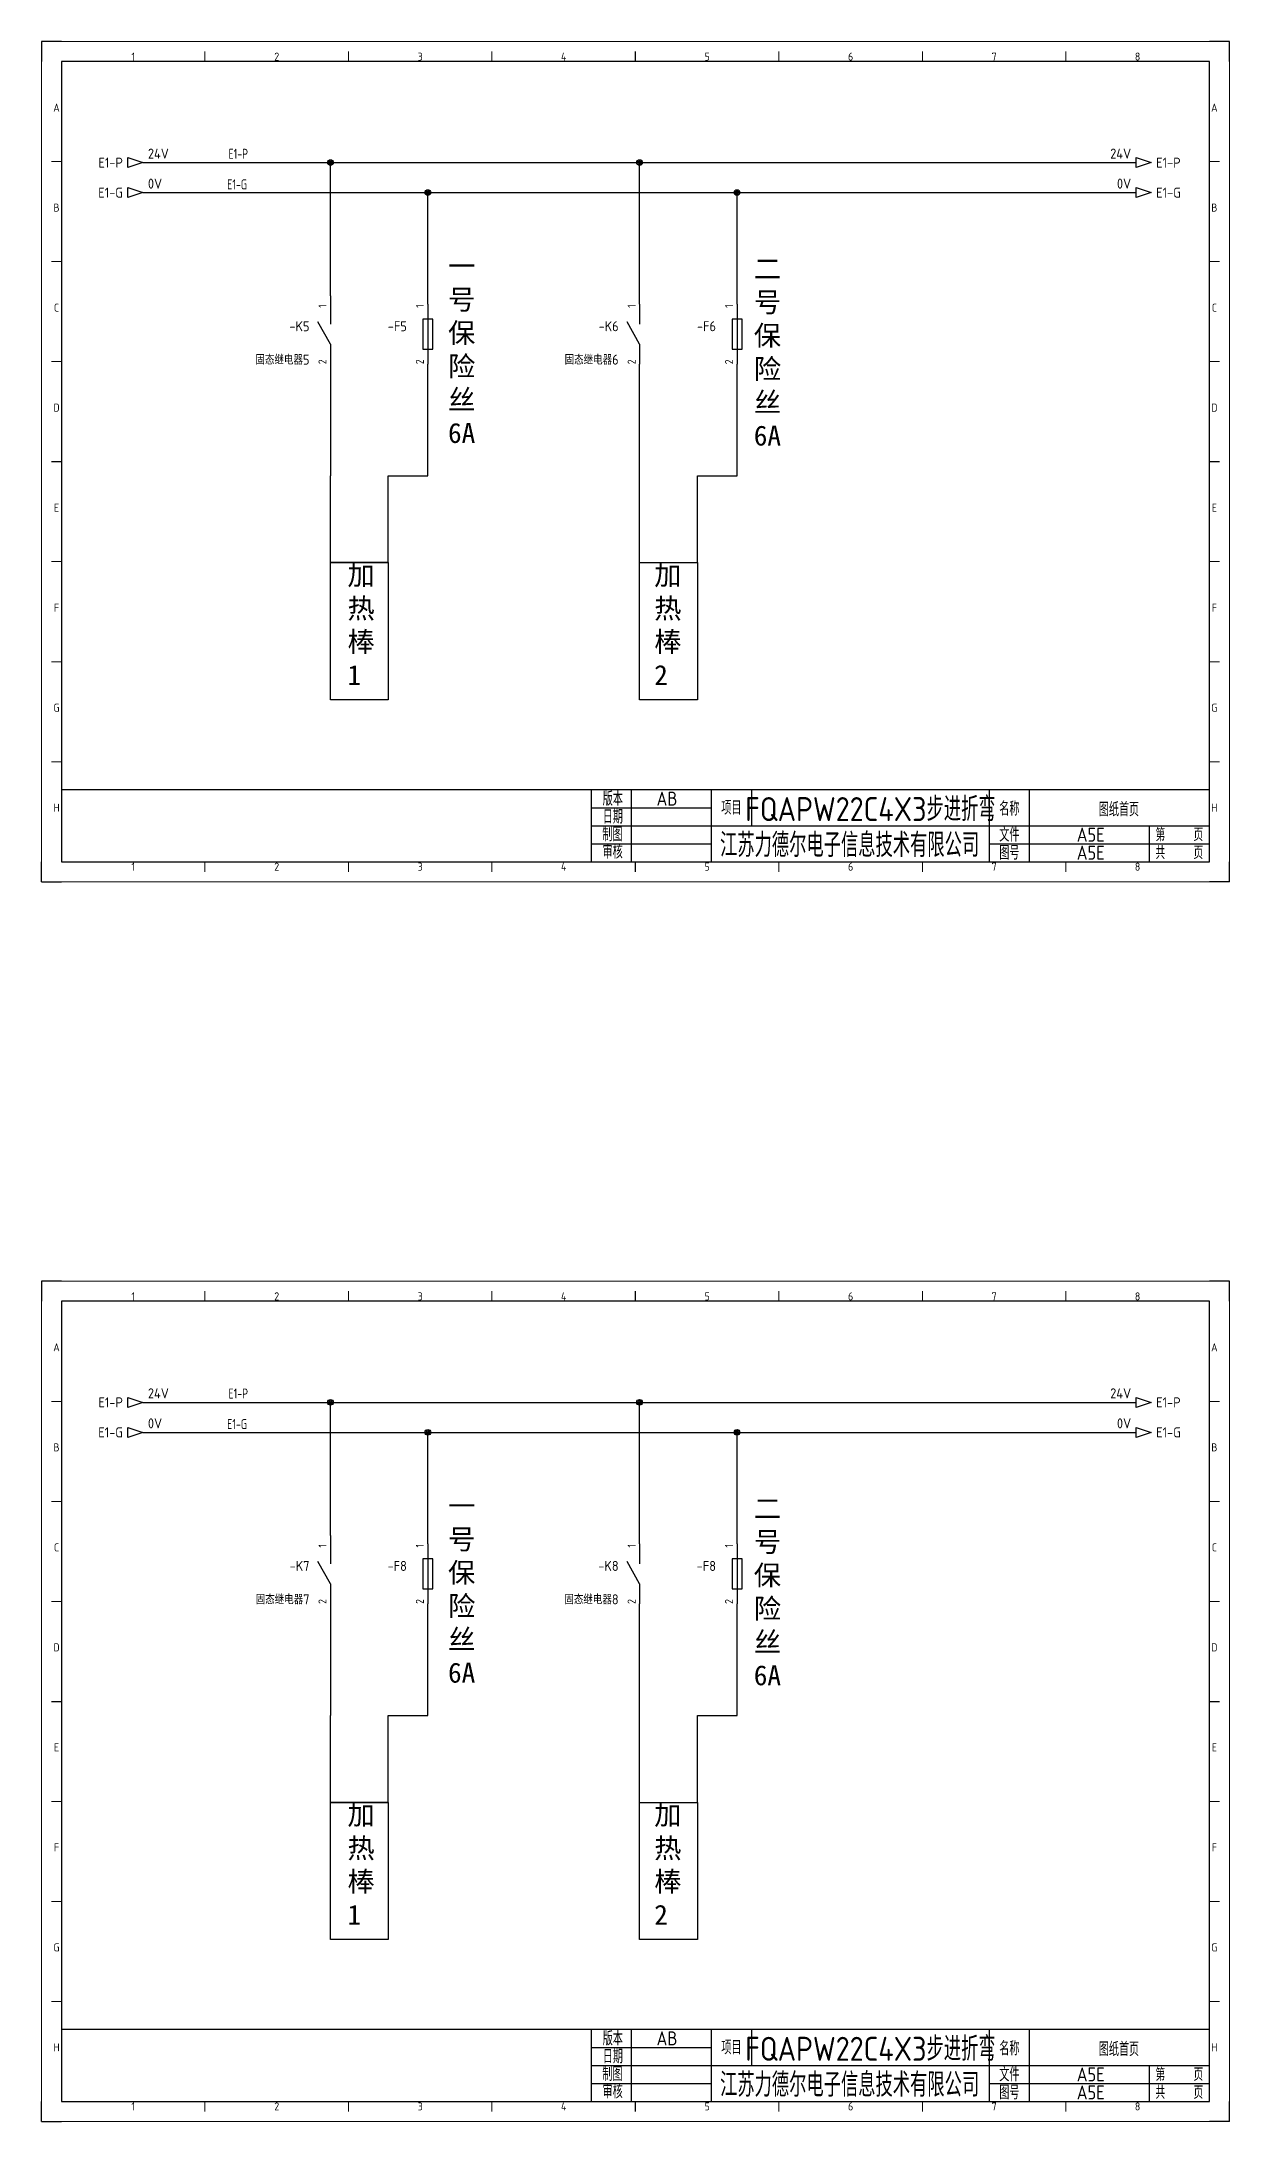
# Model space of a CAD drawing. Header units: millimetres. Extents: x -1494 to 5708, y 2764 to 5210.
# Drawn here: x 2266 to 2860, y 2764 to 3804 of the extents above; entities that cross this region are included whole.
import ezdxf
from ezdxf.enums import TextEntityAlignment as Align

# ---------------------------------------------------------------- set-up
doc = ezdxf.new("R2010")
doc.units = ezdxf.units.MM
for name, color, linetype in [('AE_BOR', 1, 'Continuous'), ('DESCCHILD', 20, 'Continuous'), ('SYMS', 7, 'Continuous'), ('TAGS', 51, 'Continuous'), ('TERMS', 123, 'Continuous'), ('WIRENO', 70, 'Continuous'), ('WIREREF', 61, 'Continuous'), ('WIREREF_DEST', 61, 'Continuous'), ('XREF', 7, 'Continuous'), ('图框_标题栏属性', 1, 'Continuous'), ('图框_标题栏文字', 6, 'Continuous')]:
    doc.layers.add(name, color=color, linetype=linetype)
doc.styles.add('ACGBTS', font='ISOCP.SHX')
doc.styles.get("Standard").update_dxf_attribs({"font": 'arial.ttf'})
doc.styles.add('WD_IEC', font='ISOCP2.shx', dxfattribs={"height": 4, "bigfont": 'gbcbig.shx'})
doc.styles.add('工程字', font='gbenor.shx', dxfattribs={"bigfont": 'gbcbig.shx'})

# ---------------------------------------------------------------- blocks, each defined once
blk = doc.blocks.new('HA1D3')
blk.add_lwpolyline([(0, 0), (-3.75, -1.25), (-3.75, 1.25)], close=True)
at = {"style": 'WD_IEC'}
blk.add_attdef('XREF', text='', height=2.5, dxfattribs=at).set_placement((-5, 0), align=Align.MIDDLE_RIGHT)
at = {"style": 'WD_IEC', "flags": 1}
blk.add_attdef('SIGCODE', text='', height=1, dxfattribs=at).set_placement((-2.5, 1.8), align=Align.RIGHT)
at = {"style": 'WD_IEC'}
for tag, p, height, flags in [('X1TERM01', (0, 0), 0.32, 1), ('WIRENO', (1.25, 1), 2.5, 8)]:
    blk.add_attdef(tag, p, '', height=height, dxfattribs=dict(at, flags=flags))
blk.add_attdef('DESC1', text='', height=2.5, dxfattribs=at).set_placement((1.25, -1), align=Align.TOP_LEFT)
blk = doc.blocks.new('HA1S1')
blk.add_lwpolyline([(0, 1.25), (3.75, 0), (0, -1.25)], close=True)
at = {"style": 'WD_IEC'}
for tag, height, flags, p in [('WIRENO', 2.5, 8, (-1.25, 1)), ('SIGCODE', 1, 1, (5, 1.8))]:
    blk.add_attdef(tag, text='', height=height, dxfattribs=dict(at, flags=flags)).set_placement(p, align=Align.RIGHT)
at = {"style": 'WD_IEC', "flags": 1}
blk.add_attdef('X4TERM01', (0, 0), '', height=0.32, dxfattribs=at)
at = {"style": 'WD_IEC'}
blk.add_attdef('XREF', text='', height=2.5, dxfattribs=at).set_placement((5, 0), align=Align.MIDDLE_LEFT)
blk.add_attdef('DESC1', text='', height=2.5, dxfattribs=at).set_placement((-1.25, -1), align=Align.TOP_RIGHT)
blk = doc.blocks.new('WD_WNH')
at = {"linetype": 'Continuous', "style": 'WD_IEC', "width": 0.8}
blk.add_attdef('WIRENO', text='', height=2.5, dxfattribs=at).set_placement((0, 0.75), align=Align.CENTER)
at = {"style": 'WD_IEC', "flags": 1}
for tag, p in [('W08USER', (0, 0.375)), ('W04USER', (0, 0.875)), ('W05USER', (0, 0.75)), ('W09USER', (0, 0.25)), ('W03USER', (0, 1)), ('W06USER', (0, 0.625)), ('W07USER', (0, 0.5)), ('W02USER', (0, 1.125)), ('W01USER', (0, 1.25)), ('W10USER', (0, 0.125))]:
    blk.add_attdef(tag, text='', height=0.08, dxfattribs=at).set_placement(p, align=Align.CENTER)
blk = doc.blocks.new('WDDOT')
for radius in [0.72, 0.449, 0.223]:
    blk.add_circle((0, 0), radius)
blk = doc.blocks.new('Border')
for p, q in [((584, 410), (10, 410)), ((10, 410), (10, 10)), ((584, 10), (584, 410)), ((10, 10), (584, 10))]:
    blk.add_line(p, q)
at = {"layer": 'AE_BOR', "color": 1, "lineweight": 30}
for p, q in [((10, 420), (0, 420)), ((0, 420), (0, 410)), ((594, 420), (584, 420)), ((594, 410), (594, 420)), ((297, 410), (297, 415)), ((5, 210), (10, 210)), ((584, 210), (589, 210)), ((0, 0), (0, 10)), ((0, 0), (10, 0)), ((297, 5), (297, 10)), ((594, 0), (584, 0)), ((594, 0), (594, 10))]:
    blk.add_line(p, q, dxfattribs=at)
at = {"layer": 'AE_BOR', "color": 1, "lineweight": 15}
for p, q in [((0, 420), (594, 420)), ((0, 0), (0, 420)), ((594, 420), (594, 0)), ((81.75, 410), (81.75, 415)), ((153.5, 410), (153.5, 415)), ((225.25, 410), (225.25, 415)), ((368.75, 410), (368.75, 415)), ((440.5, 410), (440.5, 415)), ((512.25, 410), (512.25, 415)), ((10, 360), (5, 360)), ((589, 360), (584, 360)), ((10, 310), (5, 310)), ((589, 310), (584, 310)), ((10, 260), (5, 260)), ((589, 260), (584, 260)), ((10, 160), (5, 160)), ((589, 160), (584, 160)), ((10, 110), (5, 110)), ((589, 110), (584, 110)), ((10, 60), (5, 60)), ((589, 60), (584, 60)), ((594, 0), (0, 0)), ((81.75, 5), (81.75, 10)), ((153.5, 5), (153.5, 10)), ((225.25, 5), (225.25, 10)), ((368.75, 5), (368.75, 10)), ((440.5, 5), (440.5, 10)), ((512.25, 5), (512.25, 10))]:
    blk.add_line(p, q, dxfattribs=at)
at = {"layer": 'AE_BOR', "color": 1, "lineweight": 15, "style": 'ACGBTS'}
for s, p in [('1', (45.875, 412.5)), ('2', (117.625, 412.5)), ('3', (189.375, 412.5)), ('4', (261.125, 412.5)), ('5', (332.875, 412.5)), ('6', (404.625, 412.5)), ('7', (476.375, 412.5)), ('8', (548.125, 412.5)), ('A', (7.5, 387)), ('A', (586.5, 387)), ('B', (7.5, 337)), ('B', (586.5, 337)), ('C', (7.5, 287)), ('C', (586.5, 287)), ('D', (7.5, 237)), ('D', (586.5, 237)), ('E', (7.5, 187)), ('E', (586.5, 187)), ('F', (7.5, 137)), ('F', (586.5, 137)), ('G', (7.5, 87)), ('G', (586.5, 87)), ('H', (7.5, 37)), ('H', (586.5, 37)), ('1', (45.875, 7.5)), ('2', (117.625, 7.5)), ('3', (189.375, 7.5)), ('4', (261.125, 7.5)), ('5', (332.875, 7.5)), ('6', (404.625, 7.5)), ('7', (476.375, 7.5)), ('8', (548.125, 7.5))]:
    blk.add_text(s, height=4, dxfattribs=at).set_placement(p, align=Align.MIDDLE)
blk = doc.blocks.new('TITLE3')
for p, q in [((-309, 0), (-309, 36)), ((-289, 0), (-289, 36)), ((-249, 0), (-249, 36)), ((-249, 0), (-249, 36)), ((-249, 0), (-249, 36)), ((-229, 36), (-229, 27)), ((-110, 0), (-110, 36)), ((-90, 0), (-90, 36)), ((-309, 27), (-249, 27)), ((-229, 27), (-229, 18)), ((-309, 18), (-248, 18)), ((-249, 18), (0, 18)), ((-30, 0), (-30, 18)), ((-309, 9), (-249, 9)), ((-289, 4.2), (-289, 4.2)), ((-289, 4.2), (-289, 4.2)), ((-110, 9), (0, 9))]:
    blk.add_line(p, q)
blk.add_lwpolyline([(-309, 36), (-574, 36), (-574, 0), (-309, 0)], close=True)
blk.add_lwpolyline([(-309, 0), (0, 0), (0, 36), (-309, 36)])
at = {"layer": '图框_标题栏属性', "style": '工程字'}
for tag, height, p in [('版本', 7, (-271.2, 31.5)), ('项目', 12, (-169.5, 27)), ('日期', 7, (-271.2, 22.5)), ('名称', 7, (-45.2, 26.5)), ('制图', 7, (-271.3, 13.7)), ('公司名称', 12, (-179.9, 9)), ('文件', 7, (-59.3, 13.5)), ('页数', 7, (-15, 13.5)), ('审核', 7, (-270.7, 4.7)), ('图号', 7, (-59.3, 4.5)), ('总数', 7, (-15, 4.5))]:
    blk.add_attdef(tag, text='', height=height, dxfattribs=at).set_placement(p, align=Align.MIDDLE)
at = {"layer": '图框_标题栏文字', "style": '工程字'}
for s, height, p in [('版本', 7, (-298.3, 31.5)), ('日期', 7, (-298.3, 22.5)), ('项目', 7, (-239, 27)), ('名称', 7, (-100, 26.5)), ('制图', 7, (-298.5, 13.7)), ('文件', 7, (-100, 13.5)), ('第    页', 6.5, (-15, 13.5)), ('审核', 7, (-298.4, 5)), ('图号', 7, (-100, 4.5)), ('共    页', 6.5, (-15, 4.5))]:
    blk.add_text(s, height=height, dxfattribs=at).set_placement(p, align=Align.MIDDLE_CENTER)
blk = doc.blocks.new('VFU1')
blk.add_line((0, 7.5), (0, -7.5))
blk.add_lwpolyline([(-1.25, 3.75), (-1.25, -3.75), (1.25, -3.75), (1.25, 3.75)], close=True)
at = {"style": 'WD_IEC'}
for tag, p in [('INST', (-5.25, 7.75)), ('LOC', (-5.25, 4.25)), ('TAG1', (-5.25, 0.75)), ('RATING1', (-5.25, -3.75)), ('DESC1', (-5.25, -11.6)), ('XREF', (-5.25, -7.75)), ('DESC2', (-5.25, -15.1)), ('DESC3', (-5.25, -18.6))]:
    blk.add_attdef(tag, text='', height=2.5, dxfattribs=at).set_placement(p, align=Align.RIGHT)
blk.add_attdef('TERM01', text='', height=2, rotation=90, dxfattribs=at).set_placement((-1, 7.5), align=Align.RIGHT)
at = {"style": 'WD_IEC', "flags": 1}
for tag, p, height in [('X2TERM01', (0, 7.5), 0.32), ('MFG', (2.75, 6.5), 1.5), ('CAT', (2.75, 4), 1.5), ('X4LINK', (-1.25, 0), 0.32), ('X1LINK', (1.25, 0), 0.32), ('ASSYCODE', (2.25, -4), 1), ('FAMILY', (2.25, -5.5), 1), ('X8TERM02', (0, -7.5), 0.32), ('CATDESC', (2.25, -7), 1)]:
    blk.add_attdef(tag, p, '', height=height, dxfattribs=at)
at = {"style": 'WD_IEC'}
blk.add_attdef('TERM02', (-1, -7.5), '', height=2, rotation=90, dxfattribs=at)
blk = doc.blocks.new('VCR21')
for p, q in [((0, 7.5), (0, 2.5)), ((0, -2.5), (-3.125, 3.125)), ((0, -2.5), (0, -7.5))]:
    blk.add_line(p, q)
at = {"style": 'WD_IEC'}
for tag, p in [('INST', (-5.25, 7.75)), ('LOC', (-5.25, 4.25)), ('TAG2', (-5.25, 0.75)), ('DESC1', (-5.25, -7.6)), ('XREF', (-5.25, -3.75)), ('DESC2', (-5.25, -11.1)), ('DESC3', (-5.25, -14.6))]:
    blk.add_attdef(tag, text='', height=2.5, dxfattribs=at).set_placement(p, align=Align.RIGHT)
blk.add_attdef('TERM01', text='', height=2, rotation=90, dxfattribs=at).set_placement((-1, 7.5), align=Align.RIGHT)
at = {"style": 'WD_IEC', "flags": 1}
for tag, p, height in [('X2TERM01', (0, 7.5), 0.32), ('X4LINK', (-2, 0), 0.32), ('X1LINK', (-0.5, 0), 0.32), ('CONTACT', (4, -3.5), 1), ('FAMILY', (4, -5), 1), ('COMMON', (5.25, -4.75), 1), ('X8TERM02', (0, -7.5), 0.32)]:
    blk.add_attdef(tag, p, '', height=height, dxfattribs=at)
at = {"style": 'WD_IEC'}
blk.add_attdef('TERM02', (-1, -7.5), '', height=2, rotation=90, dxfattribs=at)

msp = doc.modelspace()

# ---------------------------------------------------------------- linework, layer by layer
at = {"layer": 'Defpoints', "linetype": 'ByBlock'}
for p, q in [((2410.1, 3677), (2410.1, 3672.8)), ((2410.1, 3642.8), (2410.1, 3587)), ((2410.1, 3057.2), (2410.1, 3053)), ((2410.1, 3023), (2410.1, 2967.2))]:
    msp.add_line(p, q, dxfattribs=at)
at = {"layer": 'XREF'}
for p, q in [((2316.3, 3743.6), (2813, 3743.6)), ((2316.3, 3728.6), (2813, 3728.6)), ((2316.3, 3123.8), (2813, 3123.8)), ((2316.3, 3108.8), (2813, 3108.8))]:
    msp.add_line(p, q, dxfattribs=at)
at = {"layer": 'XREF', "linetype": 'ByBlock'}
for p, q in [((2410.1, 3677), (2410.1, 3743.6)), ((2564.7, 3677), (2564.7, 3743.6)), ((2458.8, 3672.8), (2458.8, 3728.6)), ((2613.4, 3672.8), (2613.4, 3728.6)), ((2564.7, 3672.8), (2564.7, 3677)), ((2458.8, 3587), (2458.8, 3642.8)), ((2564.7, 3587), (2564.7, 3642.8)), ((2613.4, 3587), (2613.4, 3642.8)), ((2410.1, 3543.6), (2410.1, 3587)), ((2439, 3543.6), (2439, 3587)), ((2439, 3587), (2458.8, 3587)), ((2564.7, 3543.6), (2564.7, 3587)), ((2593.6, 3543.6), (2593.6, 3587)), ((2593.6, 3587), (2613.4, 3587)), ((2410.1, 3057.2), (2410.1, 3123.8)), ((2564.7, 3057.2), (2564.7, 3123.8)), ((2458.8, 3053), (2458.8, 3108.8)), ((2613.4, 3053), (2613.4, 3108.8)), ((2564.7, 3053), (2564.7, 3057.2)), ((2458.8, 2967.2), (2458.8, 3023)), ((2564.7, 2967.2), (2564.7, 3023)), ((2613.4, 2967.2), (2613.4, 3023)), ((2410.1, 2923.8), (2410.1, 2967.2)), ((2439, 2923.8), (2439, 2967.2)), ((2439, 2967.2), (2458.8, 2967.2)), ((2564.7, 2923.8), (2564.7, 2967.2)), ((2593.6, 2923.8), (2593.6, 2967.2)), ((2593.6, 2967.2), (2613.4, 2967.2))]:
    msp.add_line(p, q, dxfattribs=at)
for points in [[(2410.1, 3543.6), (2439, 3543.6), (2439, 3543.6), (2410.1, 3543.6)], [(2410.1, 3543.6), (2439, 3543.6), (2439, 3543.6), (2410.1, 3543.6)], [(2410.1, 3543.6), (2439, 3543.6), (2439, 3475), (2410.1, 3475)], [(2564.7, 3543.6), (2593.6, 3543.6), (2593.6, 3475), (2564.7, 3475)], [(2410.1, 2923.8), (2439, 2923.8), (2439, 2923.8), (2410.1, 2923.8)], [(2410.1, 2923.8), (2439, 2923.8), (2439, 2923.8), (2410.1, 2923.8)], [(2410.1, 2923.8), (2439, 2923.8), (2439, 2855.2), (2410.1, 2855.2)], [(2564.7, 2923.8), (2593.6, 2923.8), (2593.6, 2855.2), (2564.7, 2855.2)]]:
    msp.add_lwpolyline(points, close=True, dxfattribs=at)

# ---------------------------------------------------------------- block references
at = {"layer": 'SYMS', "linetype": 'ByBlock'}
ref = msp.add_blockref('VCR21', (2410.1, 3657.8), dxfattribs=dict(at, xscale=2, yscale=2, zscale=2))
ref.add_attrib('TERM02', '2', (2408.1, 3642.8), dxfattribs={"layer": 'TERMS', "height": 4, "rotation": 90, "style": 'WD_IEC'})
ref.add_attrib('TERM01', '1', dxfattribs={"layer": 'TERMS', "height": 4, "rotation": 90, "style": 'WD_IEC'}).set_placement((2408.1, 3672.8), align=Align.RIGHT)
ref.add_attrib('DESC1', '固态继电器5', dxfattribs={"layer": 'DESCCHILD', "height": 5, "style": 'WD_IEC'}).set_placement((2399.6, 3642.6), align=Align.RIGHT)
ref.add_attrib('TAG2', '-K5', dxfattribs={"layer": 'TAGS', "height": 5, "style": 'WD_IEC'}).set_placement((2399.6, 3659.3), align=Align.RIGHT)
ref = msp.add_blockref('VFU1', (2458.8, 3657.8), dxfattribs=dict(at, xscale=2, yscale=2, zscale=2))
ref.add_attrib('TERM02', '2', (2456.8, 3642.8), dxfattribs={"layer": 'TERMS', "height": 4, "rotation": 90, "style": 'WD_IEC'})
ref.add_attrib('TERM01', '1', dxfattribs={"layer": 'TERMS', "height": 4, "rotation": 90, "style": 'WD_IEC'}).set_placement((2456.8, 3672.8), align=Align.RIGHT)
ref.add_attrib('TAG1', '-F5', dxfattribs={"layer": 'TAGS', "height": 5, "style": 'WD_IEC'}).set_placement((2448.3, 3659.3), align=Align.RIGHT)
ref = msp.add_blockref('VCR21', (2564.7, 3657.8), dxfattribs=dict(at, xscale=2, yscale=2, zscale=2))
ref.add_attrib('TERM02', '2', (2562.7, 3642.8), dxfattribs={"layer": 'TERMS', "height": 4, "rotation": 90, "style": 'WD_IEC'})
ref.add_attrib('TERM01', '1', dxfattribs={"layer": 'TERMS', "height": 4, "rotation": 90, "style": 'WD_IEC'}).set_placement((2562.7, 3672.8), align=Align.RIGHT)
ref.add_attrib('DESC1', '固态继电器6', dxfattribs={"layer": 'DESCCHILD', "height": 5, "style": 'WD_IEC'}).set_placement((2554.2, 3642.6), align=Align.RIGHT)
ref.add_attrib('TAG2', '-K6', dxfattribs={"layer": 'TAGS', "height": 5, "style": 'WD_IEC'}).set_placement((2554.2, 3659.3), align=Align.RIGHT)
ref = msp.add_blockref('VFU1', (2613.4, 3657.8), dxfattribs=dict(at, xscale=2, yscale=2, zscale=2))
ref.add_attrib('TERM02', '2', (2611.4, 3642.8), dxfattribs={"layer": 'TERMS', "height": 4, "rotation": 90, "style": 'WD_IEC'})
ref.add_attrib('TERM01', '1', dxfattribs={"layer": 'TERMS', "height": 4, "rotation": 90, "style": 'WD_IEC'}).set_placement((2611.4, 3672.8), align=Align.RIGHT)
ref.add_attrib('TAG1', '-F6', dxfattribs={"layer": 'TAGS', "height": 5, "style": 'WD_IEC'}).set_placement((2602.9, 3659.3), align=Align.RIGHT)
ref = msp.add_blockref('VCR21', (2410.1, 3038), dxfattribs=dict(at, xscale=2, yscale=2, zscale=2))
ref.add_attrib('TERM02', '2', (2408.1, 3023), dxfattribs={"layer": 'TERMS', "height": 4, "rotation": 90, "style": 'WD_IEC'})
ref.add_attrib('TERM01', '1', dxfattribs={"layer": 'TERMS', "height": 4, "rotation": 90, "style": 'WD_IEC'}).set_placement((2408.1, 3053), align=Align.RIGHT)
ref.add_attrib('DESC1', '固态继电器7', dxfattribs={"layer": 'DESCCHILD', "height": 5, "style": 'WD_IEC'}).set_placement((2399.6, 3022.8), align=Align.RIGHT)
ref.add_attrib('TAG2', '-K7', dxfattribs={"layer": 'TAGS', "height": 5, "style": 'WD_IEC'}).set_placement((2399.6, 3039.5), align=Align.RIGHT)
ref = msp.add_blockref('VFU1', (2458.8, 3038), dxfattribs=dict(at, xscale=2, yscale=2, zscale=2))
ref.add_attrib('TERM02', '2', (2456.8, 3023), dxfattribs={"layer": 'TERMS', "height": 4, "rotation": 90, "style": 'WD_IEC'})
ref.add_attrib('TERM01', '1', dxfattribs={"layer": 'TERMS', "height": 4, "rotation": 90, "style": 'WD_IEC'}).set_placement((2456.8, 3053), align=Align.RIGHT)
ref.add_attrib('TAG1', '-F8', dxfattribs={"layer": 'TAGS', "height": 5, "style": 'WD_IEC'}).set_placement((2448.3, 3039.5), align=Align.RIGHT)
ref = msp.add_blockref('VCR21', (2564.7, 3038), dxfattribs=dict(at, xscale=2, yscale=2, zscale=2))
ref.add_attrib('TERM02', '2', (2562.7, 3023), dxfattribs={"layer": 'TERMS', "height": 4, "rotation": 90, "style": 'WD_IEC'})
ref.add_attrib('TERM01', '1', dxfattribs={"layer": 'TERMS', "height": 4, "rotation": 90, "style": 'WD_IEC'}).set_placement((2562.7, 3053), align=Align.RIGHT)
ref.add_attrib('DESC1', '固态继电器8', dxfattribs={"layer": 'DESCCHILD', "height": 5, "style": 'WD_IEC'}).set_placement((2554.2, 3022.8), align=Align.RIGHT)
ref.add_attrib('TAG2', '-K8', dxfattribs={"layer": 'TAGS', "height": 5, "style": 'WD_IEC'}).set_placement((2554.2, 3039.5), align=Align.RIGHT)
ref = msp.add_blockref('VFU1', (2613.4, 3038), dxfattribs=dict(at, xscale=2, yscale=2, zscale=2))
ref.add_attrib('TERM02', '2', (2611.4, 3023), dxfattribs={"layer": 'TERMS', "height": 4, "rotation": 90, "style": 'WD_IEC'})
ref.add_attrib('TERM01', '1', dxfattribs={"layer": 'TERMS', "height": 4, "rotation": 90, "style": 'WD_IEC'}).set_placement((2611.4, 3053), align=Align.RIGHT)
ref.add_attrib('TAG1', '-F8', dxfattribs={"layer": 'TAGS', "height": 5, "style": 'WD_IEC'}).set_placement((2602.9, 3039.5), align=Align.RIGHT)
at = {"layer": 'XREF'}
for p in [(2265.6, 3384.1), (2265.6, 2764.3)]:
    msp.add_blockref('Border', p, dxfattribs=at)
ref = msp.add_blockref('HA1D3', (2316.3, 3743.6), dxfattribs=dict(at, xscale=2, yscale=2, zscale=2))
ref.add_attrib('XREF', 'E1-P', dxfattribs={"height": 5, "style": 'WD_IEC'}).set_placement((2306.3, 3743.6), align=Align.MIDDLE_RIGHT)
ref.add_attrib('WIRENO', '24V', (2318.8, 3745.6), dxfattribs={"layer": 'WIREREF_DEST', "height": 5, "style": 'WD_IEC', "flags": 8})
ref = msp.add_blockref('WD_WNH', (2362.8, 3732.3), dxfattribs=dict(at, xscale=2, yscale=2, zscale=2))
ref.add_attrib('WIRENO', 'E1-P', dxfattribs={"layer": 'WIRENO', "linetype": 'Continuous', "height": 5, "style": 'WD_IEC', "width": 0.8}).set_placement((2364, 3745.5), align=Align.CENTER)
at = {"layer": 'XREF', "linetype": 'ByBlock', "xscale": 2, "yscale": 2, "zscale": 2}
for p in [(2410.1, 3743.6), (2564.7, 3743.6), (2458.8, 3728.6), (2613.4, 3728.6), (2410.1, 3123.8), (2564.7, 3123.8), (2458.8, 3108.8), (2613.4, 3108.8)]:
    msp.add_blockref('WDDOT', p, dxfattribs=at)
at = {"layer": 'XREF'}
ref = msp.add_blockref('HA1S1', (2813, 3743.6), dxfattribs=dict(at, xscale=2, yscale=2, zscale=2))
ref.add_attrib('XREF', 'E1-P', dxfattribs={"height": 5, "style": 'WD_IEC'}).set_placement((2823, 3743.6), align=Align.MIDDLE_LEFT)
ref.add_attrib('WIRENO', '24V', dxfattribs={"layer": 'WIREREF', "height": 5, "style": 'WD_IEC', "flags": 8}).set_placement((2810.5, 3745.6), align=Align.RIGHT)
ref = msp.add_blockref('HA1D3', (2316.3, 3728.6), dxfattribs=dict(at, xscale=2, yscale=2, zscale=2))
ref.add_attrib('XREF', 'E1-G', dxfattribs={"height": 5, "style": 'WD_IEC'}).set_placement((2306.3, 3728.6), align=Align.MIDDLE_RIGHT)
ref.add_attrib('WIRENO', '0V', (2318.8, 3730.6), dxfattribs={"layer": 'WIREREF_DEST', "height": 5, "style": 'WD_IEC', "flags": 8})
ref = msp.add_blockref('WD_WNH', (2362.2, 3713.2), dxfattribs=dict(at, xscale=2, yscale=2, zscale=2))
ref.add_attrib('WIRENO', 'E1-G', dxfattribs={"layer": 'WIRENO', "linetype": 'Continuous', "height": 5, "style": 'WD_IEC', "width": 0.8}).set_placement((2363.4, 3730.2), align=Align.CENTER)
ref = msp.add_blockref('HA1S1', (2813, 3728.6), dxfattribs=dict(at, xscale=2, yscale=2, zscale=2))
ref.add_attrib('XREF', 'E1-G', dxfattribs={"height": 5, "style": 'WD_IEC'}).set_placement((2823, 3728.6), align=Align.MIDDLE_LEFT)
ref.add_attrib('WIRENO', '0V', dxfattribs={"layer": 'WIREREF', "height": 5, "style": 'WD_IEC', "flags": 8}).set_placement((2810.5, 3730.6), align=Align.RIGHT)
for p in [(2849.6, 3394.1), (2849.6, 2774.3)]:
    msp.add_blockref('TITLE3', p, dxfattribs=at).add_auto_attribs({'文件': 'A5E', '图号': 'A5E', '名称': '图纸首页', '公司名称': '江苏力德尔电子信息技术有限公司', '项目': 'FQAPW22C4X3步进折弯', '版本': 'AB'})
ref = msp.add_blockref('HA1D3', (2316.3, 3123.8), dxfattribs=dict(at, xscale=2, yscale=2, zscale=2))
ref.add_attrib('XREF', 'E1-P', dxfattribs={"height": 5, "style": 'WD_IEC'}).set_placement((2306.3, 3123.8), align=Align.MIDDLE_RIGHT)
ref.add_attrib('WIRENO', '24V', (2318.8, 3125.8), dxfattribs={"layer": 'WIREREF_DEST', "height": 5, "style": 'WD_IEC', "flags": 8})
ref = msp.add_blockref('WD_WNH', (2362.8, 3112.5), dxfattribs=dict(at, xscale=2, yscale=2, zscale=2))
ref.add_attrib('WIRENO', 'E1-P', dxfattribs={"layer": 'WIRENO', "linetype": 'Continuous', "height": 5, "style": 'WD_IEC', "width": 0.8}).set_placement((2364, 3125.7), align=Align.CENTER)
ref = msp.add_blockref('HA1S1', (2813, 3123.8), dxfattribs=dict(at, xscale=2, yscale=2, zscale=2))
ref.add_attrib('XREF', 'E1-P', dxfattribs={"height": 5, "style": 'WD_IEC'}).set_placement((2823, 3123.8), align=Align.MIDDLE_LEFT)
ref.add_attrib('WIRENO', '24V', dxfattribs={"layer": 'WIREREF', "height": 5, "style": 'WD_IEC', "flags": 8}).set_placement((2810.5, 3125.8), align=Align.RIGHT)
ref = msp.add_blockref('HA1D3', (2316.3, 3108.8), dxfattribs=dict(at, xscale=2, yscale=2, zscale=2))
ref.add_attrib('XREF', 'E1-G', dxfattribs={"height": 5, "style": 'WD_IEC'}).set_placement((2306.3, 3108.8), align=Align.MIDDLE_RIGHT)
ref.add_attrib('WIRENO', '0V', (2318.8, 3110.8), dxfattribs={"layer": 'WIREREF_DEST', "height": 5, "style": 'WD_IEC', "flags": 8})
ref = msp.add_blockref('WD_WNH', (2362.2, 3093.4), dxfattribs=dict(at, xscale=2, yscale=2, zscale=2))
ref.add_attrib('WIRENO', 'E1-G', dxfattribs={"layer": 'WIRENO', "linetype": 'Continuous', "height": 5, "style": 'WD_IEC', "width": 0.8}).set_placement((2363.4, 3110.4), align=Align.CENTER)
ref = msp.add_blockref('HA1S1', (2813, 3108.8), dxfattribs=dict(at, xscale=2, yscale=2, zscale=2))
ref.add_attrib('XREF', 'E1-G', dxfattribs={"height": 5, "style": 'WD_IEC'}).set_placement((2823, 3108.8), align=Align.MIDDLE_LEFT)
ref.add_attrib('WIRENO', '0V', dxfattribs={"layer": 'WIREREF', "height": 5, "style": 'WD_IEC', "flags": 8}).set_placement((2810.5, 3110.8), align=Align.RIGHT)

# ---------------------------------------------------------------- texts
at = {"layer": 'XREF', "char_height": 10, "attachment_point": 1}
for s, insert in [('{\\fSimSun|b0|i0|c134|p2;\\C0;一号\\P保险丝\\P6A}', (2468.9, 3696.8)), ('{\\fSimSun|b0|i0|c134|p2;\\C0;二号\\P保险丝\\P6A}', (2621.8, 3695.5)), ('{\\fSimSun|b0|i0|c134|p2;\\C0;加热棒1}', (2418.6, 3542.4)), ('{\\fSimSun|b0|i0|c134|p2;\\C0;加热棒2}', (2572, 3542.4)), ('{\\fSimSun|b0|i0|c134|p2;\\C0;一号\\P保险丝\\P6A}', (2468.9, 3077)), ('{\\fSimSun|b0|i0|c134|p2;\\C0;二号\\P保险丝\\P6A}', (2621.8, 3075.7)), ('{\\fSimSun|b0|i0|c134|p2;\\C0;加热棒1}', (2418.6, 2922.6)), ('{\\fSimSun|b0|i0|c134|p2;\\C0;加热棒2}', (2572, 2922.6))]:
    msp.add_mtext_dynamic_manual_height_columns(s, width=12.97, gutter_width=8.12, heights=[160.2], dxfattribs=dict(at, insert=insert))

doc.saveas('drawing.dxf')
